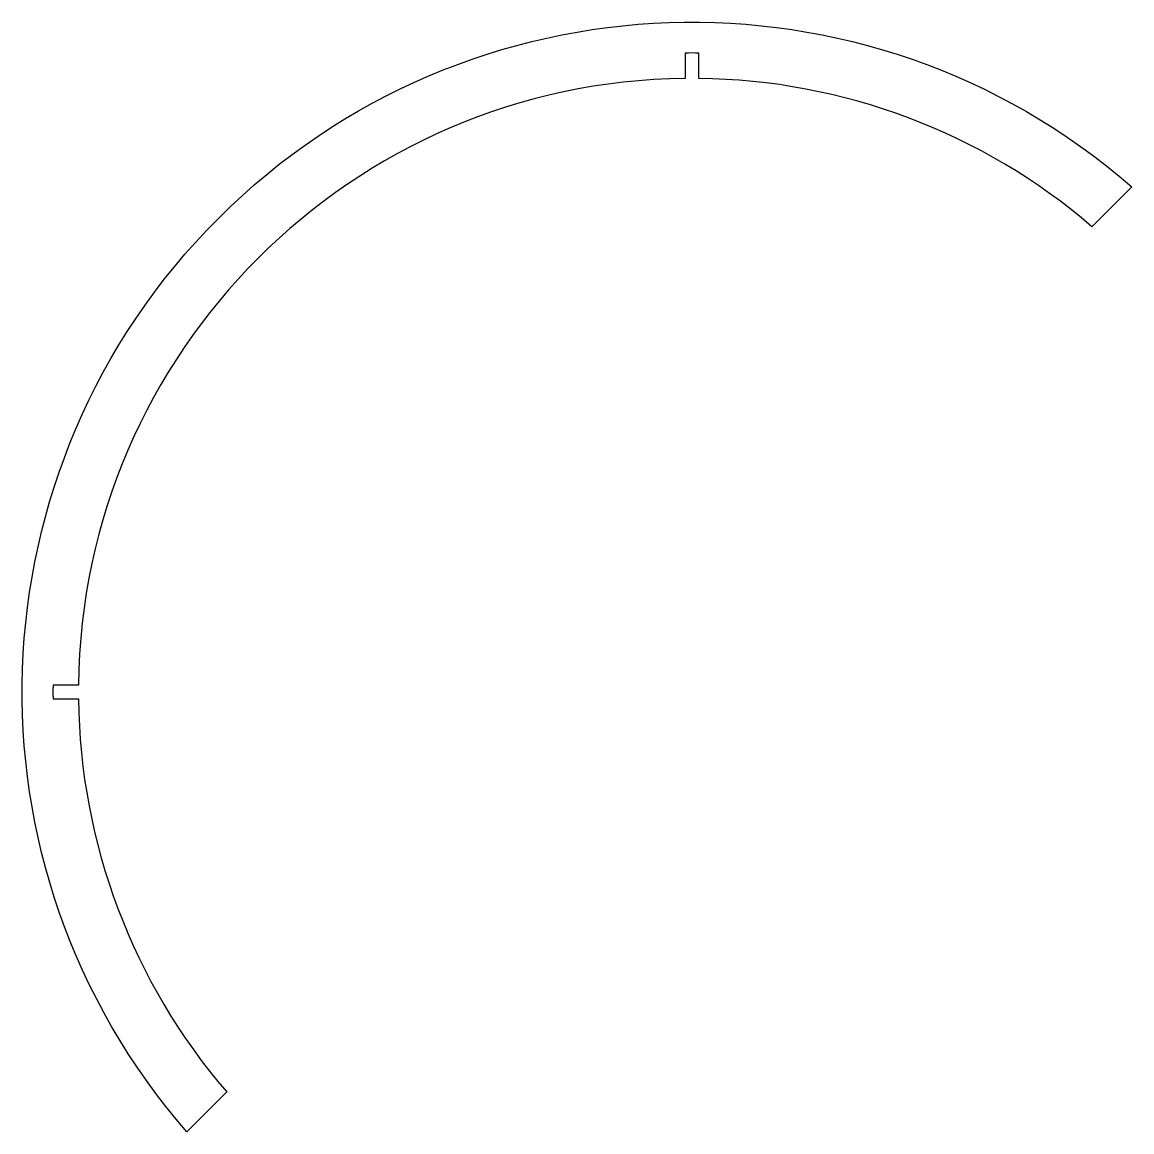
# Model space of a CAD drawing. Header units: millimetres. Extents: x -145 to 95, y -95 to 145.
import ezdxf

# ---------------------------------------------------------------- set-up
doc = ezdxf.new("R2010")
doc.units = ezdxf.units.MM
doc.layers.get('0').update_dxf_attribs({"linetype": 'CONTINUOUS'})

msp = doc.modelspace()

# ---------------------------------------------------------------- linework, layer by layer
msp.add_lwpolyline([(-1.5, 138.55), (-1.5, 133.04, 0.407625), (-133.04, 1.5), (-138.55, 1.5, 0.002706), (-138.56, 0, 0.002706), (-138.55, -1.5), (-133.04, -1.5, 0.176524), (-100.89, -86.75), (-109.53, -95.38, -0.933362), (95.38, 109.53), (86.75, 100.89, 0.176524), (1.5, 133.04), (1.5, 138.55, 0.005413)], format="xyb", close=True)

doc.saveas('drawing.dxf')
